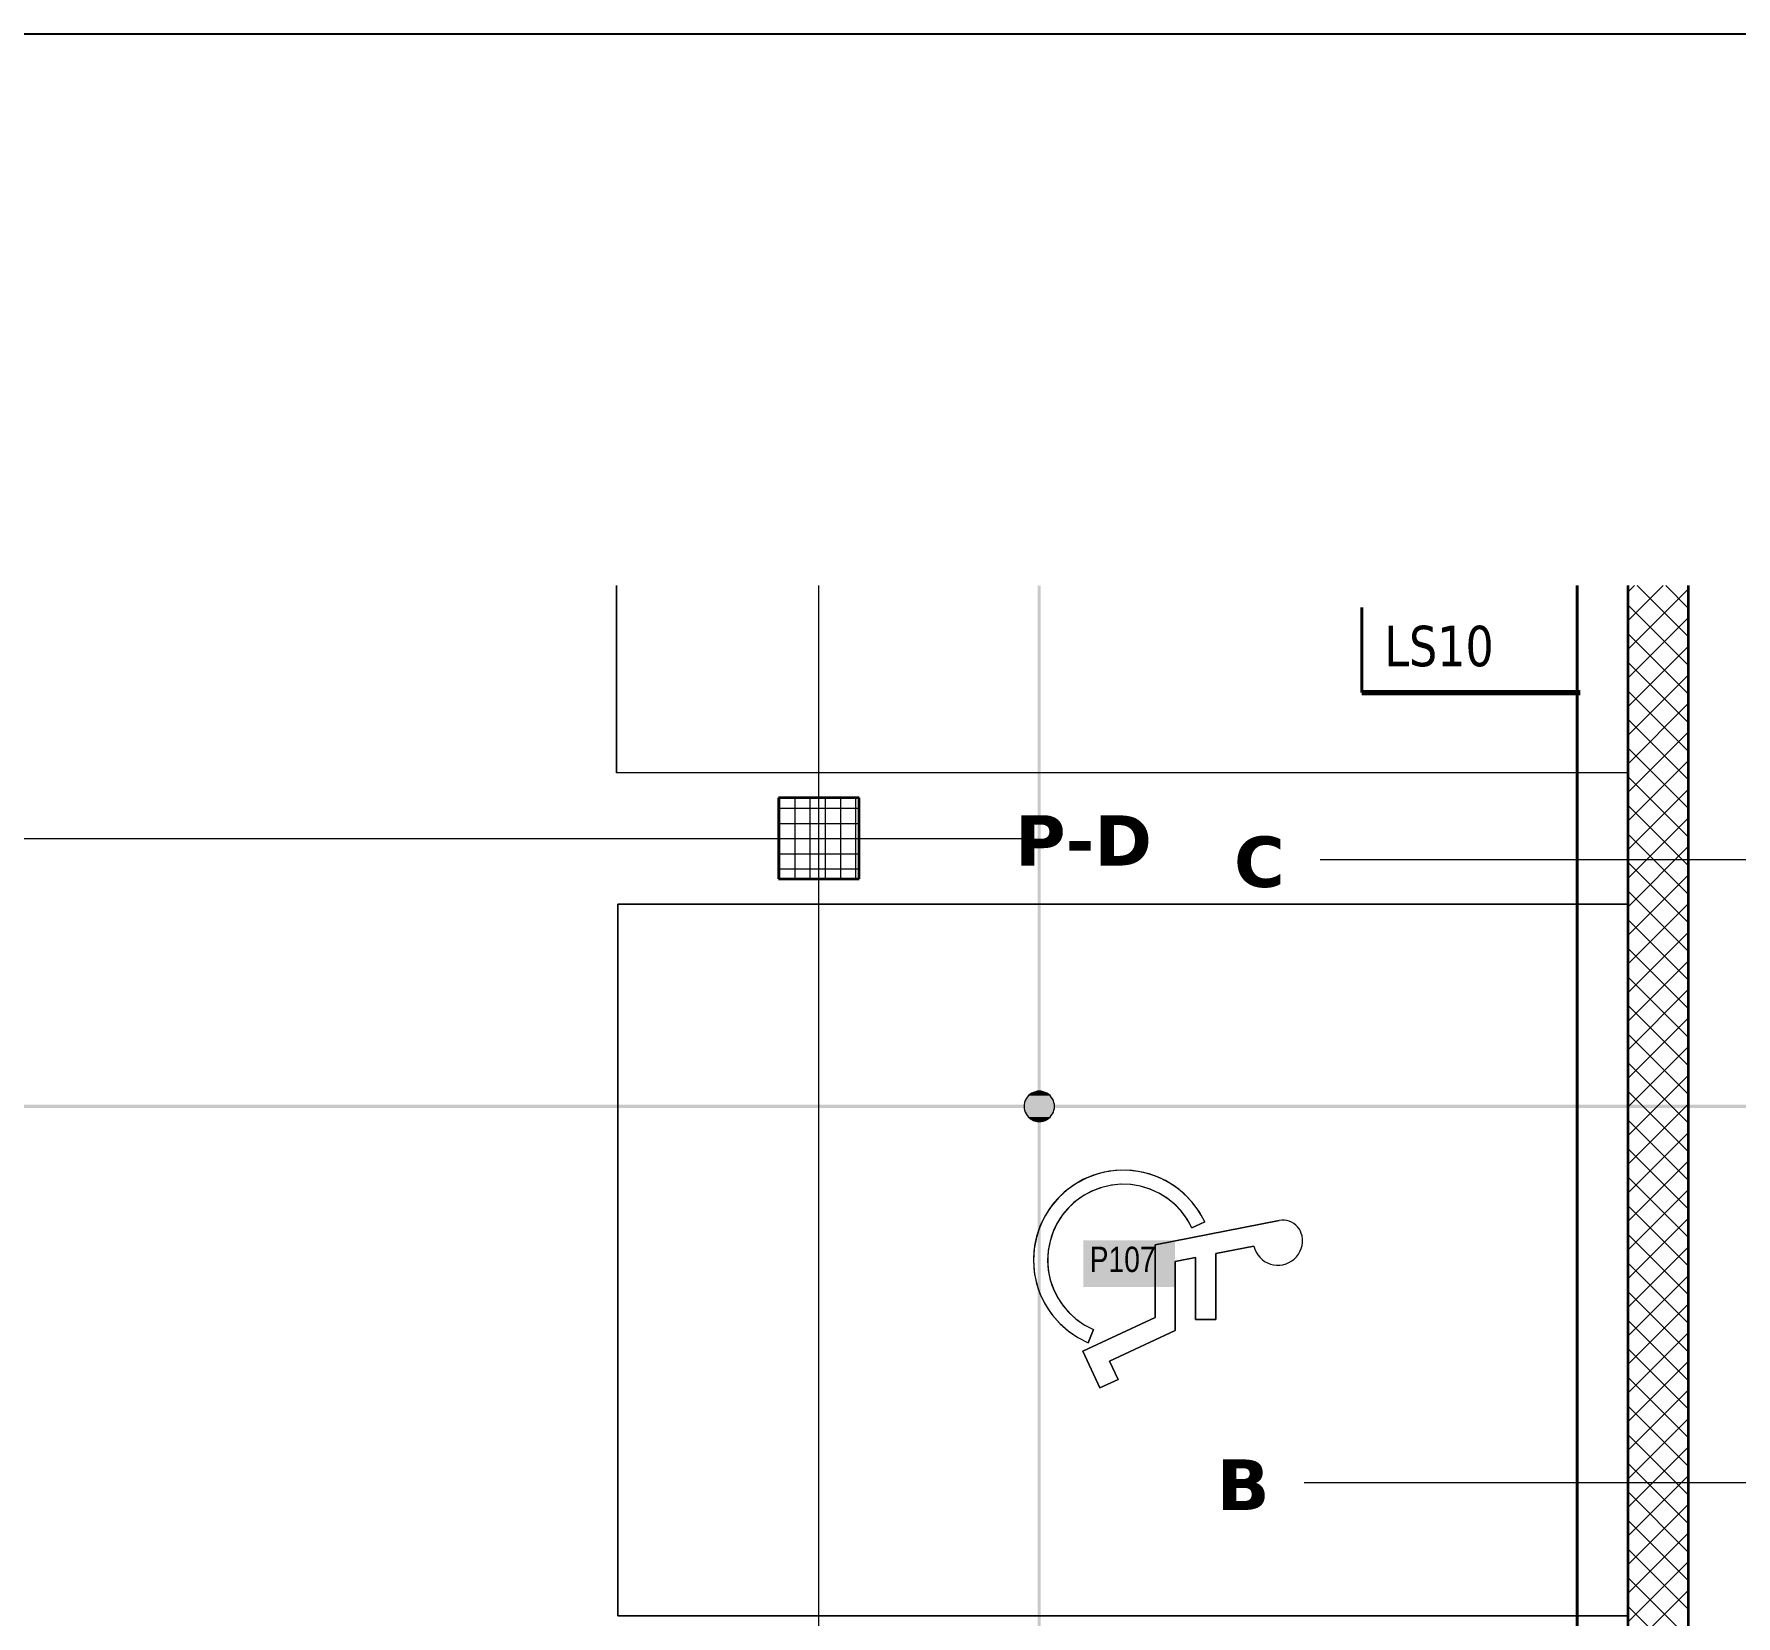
# Model space of a CAD drawing. Extents: x -1132 to 613, y -179 to 712.
# Drawn here: x -289.6 to -121.3, y 309.1 to 465.5 of the extents above; entities that cross this region are included whole.
import ezdxf
from ezdxf.lldxf.tags import DXFTag

# ---------------------------------------------------------------- set-up
doc = ezdxf.new("R2010")
doc.units = 0
doc.layers.get('0').update_dxf_attribs({"lineweight": 13})
for name, color, linetype, lineweight, true_color in [('A-____-MATC-OTLN', 7, 'Strichpunkt - Mittel', 40, 0x0080ff), ('EL01_WAN_Leitung_Potentialausgleich', 1, 'fein_strichliert', 13, 0xff0000), ('G-____-____-SYMB', 7, 'Strichpunkt - Weit', 5, 0x008080), ('S-GRID-____-IDEN', 7, 'Continuous', 9, 0x5555aa)]:
    doc.layers.add(name, color=color, linetype=linetype, lineweight=lineweight, true_color=true_color)
for name, color, linetype, lineweight in [('A-WALL-____-MCUT', 7, 'Continuous', 35), ('A-WALL-____-PATT', 7, 'Continuous', 35), ('C-PRKG-____-IDEN', 7, 'Continuous', 5), ('C-PRKG-____-OTLN', 7, 'Continuous', 9), ('S-COLS-____-MCUT', 7, 'Continuous', 35), ('S-COLS-____-OTLN', 7, 'Continuous', 9), ('S-GRID-____-OTLN', 7, 'Continuous', 5)]:
    doc.layers.add(name, color=color, linetype=linetype, lineweight=lineweight)
doc.styles.get("Standard").update_dxf_attribs({"font": 'arial.ttf'})
tags = doc.linetypes.add('_Rasterlinie_', pattern=[0.375, 0.2, -0.05, 0.075, -0.05]).pattern_tags.tags
tags[10:11] = [DXFTag(74, 4), DXFTag(75, 0), DXFTag(340, '0'), DXFTag(46, 1.0), DXFTag(50, 0.0), DXFTag(44, 0.0), DXFTag(45, 0.0)]
tags[8:9] = [DXFTag(74, 4), DXFTag(75, 0), DXFTag(340, '0'), DXFTag(46, 1.0), DXFTag(50, 0.0), DXFTag(44, 0.0), DXFTag(45, 0.0)]
tags[6:7] = [DXFTag(74, 4), DXFTag(75, 0), DXFTag(340, '0'), DXFTag(46, 1.0), DXFTag(50, 0.0), DXFTag(44, 0.0), DXFTag(45, 0.0)]
tags[4:5] = [DXFTag(74, 4), DXFTag(75, 0), DXFTag(340, '0'), DXFTag(46, 1.0), DXFTag(50, 0.0), DXFTag(44, 0.0), DXFTag(45, 0.0)]
tags = doc.linetypes.add('_Schnittlinie_', pattern=[0.3, 0.15, -0.05, 0.05, -0.05]).pattern_tags.tags
tags[10:11] = [DXFTag(74, 4), DXFTag(75, 0), DXFTag(340, '0'), DXFTag(46, 1.0), DXFTag(50, 0.0), DXFTag(44, 0.0), DXFTag(45, 0.0)]
tags[8:9] = [DXFTag(74, 4), DXFTag(75, 0), DXFTag(340, '0'), DXFTag(46, 1.0), DXFTag(50, 0.0), DXFTag(44, 0.0), DXFTag(45, 0.0)]
tags[6:7] = [DXFTag(74, 4), DXFTag(75, 0), DXFTag(340, '0'), DXFTag(46, 1.0), DXFTag(50, 0.0), DXFTag(44, 0.0), DXFTag(45, 0.0)]
tags[4:5] = [DXFTag(74, 4), DXFTag(75, 0), DXFTag(340, '0'), DXFTag(46, 1.0), DXFTag(50, 0.0), DXFTag(44, 0.0), DXFTag(45, 0.0)]
tags = doc.linetypes.add('fein_strichliert', pattern=[4, 1, -2, 1]).pattern_tags.tags
tags[8:9] = [DXFTag(74, 4), DXFTag(75, 0), DXFTag(340, '0'), DXFTag(46, 0.0), DXFTag(50, 0.0), DXFTag(44, 0.0), DXFTag(45, 0.0)]
tags[6:7] = [DXFTag(74, 4), DXFTag(75, 0), DXFTag(340, '0'), DXFTag(46, 0.0), DXFTag(50, 0.0), DXFTag(44, 0.0), DXFTag(45, 0.0)]
tags[4:5] = [DXFTag(74, 4), DXFTag(75, 0), DXFTag(340, '0'), DXFTag(46, 0.0), DXFTag(50, 0.0), DXFTag(44, 0.0), DXFTag(45, 0.0)]
tags = doc.linetypes.add('Strichpunkt - Mittel', pattern=[0.35, 0.15, -0.1, 0, -0.1]).pattern_tags.tags
tags[10:11] = [DXFTag(74, 4), DXFTag(75, 0), DXFTag(340, '0'), DXFTag(46, 1.0), DXFTag(50, 0.0), DXFTag(44, 0.0), DXFTag(45, 0.0)]
tags[8:9] = [DXFTag(74, 4), DXFTag(75, 0), DXFTag(340, '0'), DXFTag(46, 1.0), DXFTag(50, 0.0), DXFTag(44, 0.0), DXFTag(45, 0.0)]
tags[6:7] = [DXFTag(74, 4), DXFTag(75, 0), DXFTag(340, '0'), DXFTag(46, 1.0), DXFTag(50, 0.0), DXFTag(44, 0.0), DXFTag(45, 0.0)]
tags[4:5] = [DXFTag(74, 4), DXFTag(75, 0), DXFTag(340, '0'), DXFTag(46, 1.0), DXFTag(50, 0.0), DXFTag(44, 0.0), DXFTag(45, 0.0)]
tags = doc.linetypes.add('Strichpunkt - Weit', pattern=[0.5, 0.2, -0.15, 0, -0.15]).pattern_tags.tags
tags[10:11] = [DXFTag(74, 4), DXFTag(75, 0), DXFTag(340, '0'), DXFTag(46, 1.0), DXFTag(50, 0.0), DXFTag(44, 0.0), DXFTag(45, 0.0)]
tags[8:9] = [DXFTag(74, 4), DXFTag(75, 0), DXFTag(340, '0'), DXFTag(46, 1.0), DXFTag(50, 0.0), DXFTag(44, 0.0), DXFTag(45, 0.0)]
tags[6:7] = [DXFTag(74, 4), DXFTag(75, 0), DXFTag(340, '0'), DXFTag(46, 1.0), DXFTag(50, 0.0), DXFTag(44, 0.0), DXFTag(45, 0.0)]
tags[4:5] = [DXFTag(74, 4), DXFTag(75, 0), DXFTag(340, '0'), DXFTag(46, 1.0), DXFTag(50, 0.0), DXFTag(44, 0.0), DXFTag(45, 0.0)]

# ---------------------------------------------------------------- blocks, each defined once
blk = doc.blocks.new('Referenz-A0ULN8GXQT', base_point=(-1139.87, -119.94))
at = {"layer": 'A-____-MATC-OTLN', "color": 0, "linetype": 'Strichpunkt - Mittel', "ltscale": 0.4}
blk.add_line((-137, 411), (-137, -119.94), dxfattribs=at)
at = {"layer": 'A-WALL-____-MCUT', "color": 0, "linetype": 'Continuous', "ltscale": 0.35}
for p, q in [((-132, 411), (-132, 259.4)), ((-126, 265.4), (-126, 411))]:
    blk.add_line(p, q, dxfattribs=at)
at = {"layer": 'A-WALL-____-PATT', "color": 0, "linetype": 'Continuous', "lineweight": 9, "ltscale": 0.13}
for p, q in [((-132, 410.33), (-131.33, 411)), ((-132, 407.5), (-128.5, 411)), ((-132, 404.67), (-126, 410.67)), ((-126, 405.91), (-131.09, 411)), ((-126, 408.74), (-128.26, 411)), ((-126, 403.08), (-132, 409.08)), ((-132, 401.84), (-126, 407.84)), ((-126, 400.26), (-132, 406.26)), ((-132, 399.01), (-126, 405.01)), ((-126, 397.43), (-132, 403.43)), ((-132, 396.18), (-126, 402.18)), ((-126, 394.6), (-132, 400.6)), ((-132, 393.35), (-126, 399.35)), ((-126, 391.77), (-132, 397.77)), ((-132, 390.53), (-126, 396.53)), ((-126, 388.94), (-132, 394.94)), ((-132, 387.7), (-126, 393.7)), ((-126, 386.11), (-132, 392.11)), ((-132, 384.87), (-126, 390.87)), ((-126, 383.29), (-132, 389.29)), ((-132, 382.04), (-126, 388.04)), ((-126, 380.46), (-132, 386.46)), ((-132, 379.21), (-126, 385.21)), ((-126, 377.63), (-132, 383.63)), ((-132, 376.38), (-126, 382.38)), ((-126, 374.8), (-132, 380.8)), ((-132, 373.56), (-126, 379.56)), ((-126, 371.97), (-132, 377.97)), ((-132, 370.73), (-126, 376.73)), ((-126, 369.14), (-132, 375.14)), ((-132, 367.9), (-126, 373.9)), ((-126, 366.31), (-132, 372.31)), ((-132, 365.07), (-126, 371.07)), ((-126, 363.49), (-132, 369.49)), ((-132, 362.24), (-126, 368.24)), ((-126, 360.66), (-132, 366.66)), ((-132, 359.41), (-126, 365.41)), ((-126, 357.83), (-132, 363.83)), ((-132, 356.59), (-126, 362.59)), ((-126, 355), (-132, 361)), ((-132, 353.76), (-126, 359.76)), ((-126, 352.17), (-132, 358.17)), ((-132, 350.93), (-126, 356.93)), ((-126, 349.34), (-132, 355.34)), ((-132, 348.1), (-126, 354.1)), ((-126, 346.52), (-132, 352.52)), ((-132, 345.27), (-126, 351.27)), ((-126, 343.69), (-132, 349.69)), ((-132, 342.44), (-126, 348.44)), ((-126, 340.86), (-132, 346.86)), ((-132, 339.61), (-126, 345.61)), ((-126, 338.03), (-132, 344.03)), ((-132, 336.79), (-126, 342.79)), ((-126, 335.2), (-132, 341.2)), ((-132, 333.96), (-126, 339.96)), ((-126, 332.37), (-132, 338.37)), ((-132, 331.13), (-126, 337.13)), ((-126, 329.55), (-132, 335.55)), ((-132, 328.3), (-126, 334.3)), ((-126, 326.72), (-132, 332.72)), ((-132, 325.47), (-126, 331.47)), ((-126, 323.89), (-132, 329.89)), ((-132, 322.64), (-126, 328.64)), ((-126, 321.06), (-132, 327.06)), ((-132, 319.82), (-126, 325.82)), ((-126, 318.23), (-132, 324.23)), ((-132, 316.99), (-126, 322.99)), ((-126, 315.4), (-132, 321.4)), ((-132, 314.16), (-126, 320.16)), ((-126, 312.57), (-132, 318.57)), ((-132, 311.33), (-126, 317.33)), ((-126, 309.75), (-132, 315.75)), ((-132, 308.5), (-126, 314.5)), ((-126, 306.92), (-132, 312.92)), ((-132, 305.67), (-126, 311.67)), ((-126, 304.09), (-132, 310.09))]:
    blk.add_line(p, q, dxfattribs=at)
at = {"layer": 'C-PRKG-____-IDEN', "color": 7, "linetype": 'Continuous', "ltscale": 0.13, "true_color": 0xffffff}
for points in [[(-185.84, 341.64), (-176.77, 341.64), (-185.84, 346.24)], [(-176.77, 341.64), (-185.84, 346.24), (-176.77, 346.24)]]:
    blk.add_solid(points, dxfattribs=at)
at = {"layer": 'C-PRKG-____-OTLN', "color": 0, "linetype": 'Continuous', "ltscale": 0.13}
for p, q in [((-232, 392.5), (-232, 411)), ((-232, 411), (-232, 392.5)), ((-232, 392.5), (-232, 411)), ((-232, 392.5), (-132, 392.5)), ((-232, 392.49), (-232, 392.5)), ((-132, 392.49), (-232, 392.49)), ((-132, 392.49), (-232, 392.49)), ((-231.89, 309.11), (-231.89, 379.5)), ((-132, 379.5), (-231.89, 379.5)), ((-132, 379.5), (-231.89, 379.5)), ((-231.89, 379.5), (-231.89, 309.11)), ((-231.89, 309.11), (-231.89, 379.5)), ((-231.89, 379.5), (-132, 379.5)), ((-231.89, 379.5), (-231.89, 379.5)), ((-186.49, 351.91), (-187.43, 351.25)), ((-185.88, 352.25), (-186.85, 351.68)), ((-185.48, 352.44), (-186.49, 351.91)), ((-184.85, 352.69), (-185.88, 352.25)), ((-184.4, 352.83), (-185.48, 352.44)), ((-183.77, 352.99), (-184.85, 352.69)), ((-183.28, 353.08), (-184.4, 352.83)), ((-182.67, 353.16), (-183.77, 352.99)), ((-182.14, 353.19), (-183.28, 353.08)), ((-182.19, 351.79), (-183.19, 351.68)), ((-182.1, 351.79), (-183.06, 351.7)), ((-181.54, 353.19), (-182.67, 353.16)), ((-181.19, 351.76), (-182.19, 351.79)), ((-181, 353.15), (-182.14, 353.19)), ((-181.14, 351.76), (-182.1, 351.79)), ((-180.43, 353.07), (-181.54, 353.19)), ((-180.2, 351.6), (-181.19, 351.76)), ((-180.18, 351.6), (-181.14, 351.76)), ((-179.87, 352.96), (-181, 353.15)), ((-179.34, 352.82), (-180.43, 353.07)), ((-178.77, 352.63), (-179.87, 352.96)), ((-178.29, 352.43), (-179.34, 352.82)), ((-177.72, 352.16), (-178.77, 352.63)), ((-177.29, 351.92), (-178.29, 352.43)), ((-176.75, 351.56), (-177.72, 352.16)), ((-176.37, 351.28), (-177.29, 351.92)), ((-188.28, 350.48), (-189.02, 349.61)), ((-188.28, 350.48), (-188.78, 349.92)), ((-187.43, 351.25), (-188.28, 350.48)), ((-187.74, 351), (-188.28, 350.48)), ((-186.85, 351.68), (-187.74, 351)), ((-186.56, 350.16), (-187.27, 349.51)), ((-185.97, 350.58), (-186.77, 349.98)), ((-185.77, 350.71), (-186.56, 350.16)), ((-185.09, 351.07), (-185.97, 350.58)), ((-184.91, 351.16), (-185.77, 350.71)), ((-184.16, 351.44), (-185.09, 351.07)), ((-184, 351.49), (-184.91, 351.16)), ((-183.19, 351.68), (-184.16, 351.44)), ((-183.06, 351.7), (-184, 351.49)), ((-179.24, 351.31), (-180.2, 351.6)), ((-179.26, 351.32), (-180.18, 351.6)), ((-178.38, 350.92), (-179.26, 351.32)), ((-178.32, 350.89), (-179.24, 351.31)), ((-177.56, 350.42), (-178.38, 350.92)), ((-177.48, 350.36), (-178.32, 350.89)), ((-176.81, 349.81), (-177.56, 350.42)), ((-176.71, 349.72), (-177.48, 350.36)), ((-175.86, 350.84), (-176.75, 351.56)), ((-175.54, 350.53), (-176.37, 351.28)), ((-175.07, 350.01), (-175.86, 350.84)), ((-175.04, 349.97), (-175.54, 350.53)), ((-189.64, 348.64), (-190.14, 347.61)), ((-189.62, 348.69), (-189.96, 348.02)), ((-189.02, 349.61), (-189.64, 348.64)), ((-189.22, 349.32), (-189.62, 348.69)), ((-188.78, 349.92), (-189.22, 349.32)), ((-188.14, 348.43), (-188.49, 347.84)), ((-187.9, 348.77), (-188.42, 347.96)), ((-187.73, 348.99), (-188.14, 348.43)), ((-187.27, 349.51), (-187.9, 348.77)), ((-187.27, 349.51), (-187.73, 348.99)), ((-186.77, 349.98), (-187.27, 349.51)), ((-176.14, 349.11), (-176.81, 349.81)), ((-176.23, 349.22), (-176.71, 349.72)), ((-175.8, 348.68), (-176.23, 349.22)), ((-175.57, 348.33), (-176.14, 349.11)), ((-175.43, 348.1), (-175.8, 348.68)), ((-174.39, 349.09), (-175.07, 350.01)), ((-174.58, 349.38), (-175.04, 349.97)), ((-174.18, 348.75), (-174.58, 349.38)), ((-173.84, 348.08), (-174.39, 349.09)), ((-173.84, 348.08), (-174.18, 348.75)), ((-190.14, 347.61), (-190.49, 346.52)), ((-190.24, 347.33), (-190.47, 346.62)), ((-189.96, 348.02), (-190.24, 347.33)), ((-188.84, 347.09), (-189.14, 346.17)), ((-188.79, 347.22), (-189.02, 346.57)), ((-188.42, 347.96), (-188.84, 347.09)), ((-188.49, 347.84), (-188.79, 347.22)), ((-166.48, 348.2), (-178.75, 345.82)), ((-178.75, 345.82), (-166.48, 348.2)), ((-175.1, 347.49), (-175.57, 348.33)), ((-175.1, 347.49), (-175.43, 348.1)), ((-175.1, 347.49), (-173.84, 348.08)), ((-173.84, 348.08), (-175.1, 347.49)), ((-175.1, 347.49), (-175.1, 347.49)), ((-173.84, 348.08), (-173.84, 348.08)), ((-166.23, 348.23), (-166.48, 348.2)), ((-166.23, 348.23), (-166.48, 348.2)), ((-165.98, 348.23), (-166.23, 348.23)), ((-165.98, 348.23), (-166.23, 348.23)), ((-165.73, 348.2), (-165.98, 348.23)), ((-165.73, 348.2), (-165.98, 348.23)), ((-165.48, 348.13), (-165.73, 348.2)), ((-165.48, 348.13), (-165.73, 348.2)), ((-165.25, 348.04), (-165.48, 348.13)), ((-165.25, 348.04), (-165.48, 348.13)), ((-165.03, 347.91), (-165.25, 348.04)), ((-165.03, 347.91), (-165.25, 348.04)), ((-164.84, 347.75), (-165.03, 347.91)), ((-164.84, 347.76), (-165.03, 347.91)), ((-164.66, 347.58), (-164.84, 347.76)), ((-164.66, 347.58), (-164.84, 347.75)), ((-164.51, 347.38), (-164.66, 347.58)), ((-164.51, 347.38), (-164.66, 347.58)), ((-164.38, 347.16), (-164.51, 347.38)), ((-164.38, 347.16), (-164.51, 347.38)), ((-164.29, 346.92), (-164.38, 347.16)), ((-164.29, 346.92), (-164.38, 347.16)), ((-164.22, 346.68), (-164.29, 346.92)), ((-164.22, 346.68), (-164.29, 346.92)), ((-164.18, 346.37), (-164.22, 346.68)), ((-164.18, 346.37), (-164.22, 346.68)), ((-190.71, 345.4), (-190.78, 344.25)), ((-190.74, 345.15), (-190.78, 344.4)), ((-190.63, 345.89), (-190.74, 345.15)), ((-190.49, 346.52), (-190.71, 345.4)), ((-190.47, 346.62), (-190.63, 345.89)), ((-189.32, 345.22), (-189.38, 344.26)), ((-189.32, 345.22), (-189.37, 344.54)), ((-189.14, 346.17), (-189.32, 345.22)), ((-189.2, 345.9), (-189.32, 345.23)), ((-189.02, 346.57), (-189.2, 345.9)), ((-178.75, 345.82), (-178.75, 338.62)), ((-178.75, 338.62), (-178.75, 345.82)), ((-178.75, 345.82), (-178.75, 345.82)), ((-172.75, 344.95), (-168.98, 345.68)), ((-168.98, 345.68), (-172.75, 344.95)), ((-168.98, 345.68), (-168.89, 345.38)), ((-168.98, 345.68), (-168.89, 345.38)), ((-168.98, 345.68), (-168.98, 345.68)), ((-168.89, 345.38), (-168.76, 345.09)), ((-168.89, 345.38), (-168.76, 345.09)), ((-168.76, 345.09), (-168.6, 344.82)), ((-168.76, 345.09), (-168.6, 344.82)), ((-164.58, 344.87), (-164.43, 345.15)), ((-164.58, 344.87), (-164.43, 345.15)), ((-164.43, 345.15), (-164.31, 345.44)), ((-164.43, 345.15), (-164.31, 345.44)), ((-164.31, 345.44), (-164.22, 345.74)), ((-164.31, 345.44), (-164.22, 345.74)), ((-164.22, 345.74), (-164.18, 346.05)), ((-164.22, 345.74), (-164.18, 346.05)), ((-164.18, 346.05), (-164.18, 346.37)), ((-164.18, 346.05), (-164.18, 346.37)), ((-164.18, 346.22), (-164.18, 346.22)), ((-190.78, 344.4), (-190.75, 343.66)), ((-190.78, 344.31), (-190.78, 344.31)), ((-190.78, 344.25), (-190.69, 343.11)), ((-190.75, 343.66), (-190.67, 342.91)), ((-189.38, 344.26), (-189.31, 343.3)), ((-189.37, 344.54), (-189.36, 343.85)), ((-189.36, 343.85), (-189.29, 343.16)), ((-176.75, 344.17), (-174.75, 344.56)), ((-174.75, 344.56), (-176.75, 344.17)), ((-176.75, 337.35), (-176.75, 344.17)), ((-176.75, 344.17), (-176.75, 337.35)), ((-176.75, 344.17), (-176.75, 344.17)), ((-174.75, 344.56), (-174.75, 338.43)), ((-174.75, 338.43), (-174.75, 344.56)), ((-174.75, 344.56), (-174.75, 344.56)), ((-172.75, 338.43), (-172.75, 344.95)), ((-172.75, 344.95), (-172.75, 338.43)), ((-172.75, 344.95), (-172.75, 344.95)), ((-168.6, 344.82), (-168.4, 344.58)), ((-168.6, 344.82), (-168.4, 344.58)), ((-168.4, 344.58), (-168.17, 344.36)), ((-168.4, 344.58), (-168.17, 344.36)), ((-168.17, 344.36), (-167.92, 344.17)), ((-168.17, 344.36), (-167.92, 344.17)), ((-167.92, 344.17), (-167.65, 344.02)), ((-167.92, 344.17), (-167.65, 344.02)), ((-167.65, 344.02), (-167.35, 343.9)), ((-167.65, 344.02), (-167.35, 343.9)), ((-167.35, 343.9), (-167.05, 343.83)), ((-167.35, 343.9), (-167.05, 343.83)), ((-167.05, 343.83), (-166.73, 343.79)), ((-167.05, 343.83), (-166.73, 343.79)), ((-166.73, 343.79), (-166.42, 343.79)), ((-166.73, 343.79), (-166.42, 343.79)), ((-166.42, 343.79), (-166.11, 343.84)), ((-166.42, 343.79), (-166.11, 343.84)), ((-166.11, 343.84), (-165.8, 343.92)), ((-166.11, 343.84), (-165.8, 343.92)), ((-165.8, 343.92), (-165.51, 344.05)), ((-165.8, 343.92), (-165.51, 344.05)), ((-165.51, 344.05), (-165.24, 344.21)), ((-165.51, 344.05), (-165.24, 344.21)), ((-165.24, 344.21), (-164.99, 344.4)), ((-165.24, 344.21), (-164.99, 344.4)), ((-164.99, 344.4), (-164.77, 344.62)), ((-164.99, 344.4), (-164.77, 344.62)), ((-164.77, 344.62), (-164.58, 344.87)), ((-164.77, 344.62), (-164.58, 344.87)), ((-190.69, 343.11), (-190.47, 341.99)), ((-190.67, 342.91), (-190.52, 342.18)), ((-190.52, 342.18), (-190.31, 341.46)), ((-190.47, 341.99), (-190.1, 340.9)), ((-189.31, 343.3), (-189.12, 342.35)), ((-189.29, 343.16), (-189.15, 342.49)), ((-189.15, 342.49), (-188.95, 341.83)), ((-189.12, 342.35), (-188.8, 341.44)), ((-188.95, 341.83), (-188.69, 341.19)), ((-190.31, 341.46), (-190.04, 340.77)), ((-190.1, 340.9), (-189.59, 339.87)), ((-190.04, 340.77), (-189.71, 340.09)), ((-189.71, 340.09), (-189.33, 339.45)), ((-188.8, 341.44), (-188.38, 340.57)), ((-188.69, 341.19), (-188.38, 340.57)), ((-188.38, 340.57), (-187.84, 339.77)), ((-188.38, 340.57), (-188.01, 339.99)), ((-188.01, 339.99), (-187.35, 339.19)), ((-189.59, 339.87), (-188.96, 338.92)), ((-189.33, 339.45), (-188.9, 338.84)), ((-188.96, 338.92), (-188.21, 338.06)), ((-188.9, 338.84), (-188.15, 338)), ((-187.84, 339.77), (-187.21, 339.04)), ((-187.35, 339.19), (-186.6, 338.48)), ((-187.21, 339.04), (-186.49, 338.4)), ((-186.6, 338.48), (-185.75, 337.89)), ((-186.49, 338.4), (-185.69, 337.86)), ((-178.75, 338.62), (-185.91, 335.28)), ((-185.91, 335.28), (-178.75, 338.62)), ((-178.75, 338.62), (-178.75, 338.62)), ((-174.75, 338.43), (-172.75, 338.43)), ((-172.75, 338.43), (-174.75, 338.43)), ((-174.75, 338.43), (-174.75, 338.43)), ((-172.75, 338.43), (-172.75, 338.43)), ((-188.21, 338.06), (-187.35, 337.29)), ((-188.15, 338), (-187.31, 337.26)), ((-187.35, 337.29), (-186.4, 336.65)), ((-187.31, 337.26), (-186.38, 336.64)), ((-186.4, 336.65), (-185.38, 336.13)), ((-186.38, 336.64), (-185.38, 336.13)), ((-185.75, 337.89), (-184.83, 337.42)), ((-185.69, 337.86), (-184.83, 337.42)), ((-185.38, 336.13), (-184.83, 337.42)), ((-184.83, 337.42), (-185.38, 336.13)), ((-184.83, 337.42), (-184.83, 337.42)), ((-183.25, 334.31), (-176.75, 337.35)), ((-176.75, 337.35), (-183.25, 334.31)), ((-176.75, 337.35), (-176.75, 337.35)), ((-185.91, 335.28), (-184.22, 331.66)), ((-184.22, 331.66), (-185.91, 335.28)), ((-185.91, 335.28), (-185.91, 335.28)), ((-185.38, 336.13), (-185.38, 336.13)), ((-182.41, 332.5), (-183.25, 334.31)), ((-183.25, 334.31), (-182.41, 332.5)), ((-183.25, 334.31), (-183.25, 334.31)), ((-184.22, 331.66), (-182.41, 332.5)), ((-182.41, 332.5), (-184.22, 331.66)), ((-184.22, 331.66), (-184.22, 331.66)), ((-182.41, 332.5), (-182.41, 332.5)), ((-132, 309.11), (-231.89, 309.11)), ((-231.89, 309.11), (-132, 309.11)), ((-132, 309.11), (-231.89, 309.11)), ((-231.89, 309.11), (-231.89, 309.11))]:
    blk.add_line(p, q, dxfattribs=at)
at = {"layer": 'G-____-____-SYMB', "color": 0, "linetype": 'Continuous', "lineweight": 40, "ltscale": 0.4}
blk.add_line((-158.32, 408.84), (-158.32, 400.42), dxfattribs=at)
at = {"layer": 'G-____-____-SYMB', "color": 0, "linetype": '_Schnittlinie_', "lineweight": 70, "ltscale": 0.7}
blk.add_line((-158.32, 400.42), (-136.73, 400.42), dxfattribs=at)
at = {"layer": 'S-COLS-____-MCUT', "color": 0, "linetype": 'Continuous', "ltscale": 0.35}
for p, q in [((-208, 390), (-216, 390)), ((-216, 390), (-216, 382)), ((-208, 382), (-208, 390)), ((-216, 382), (-208, 382))]:
    blk.add_line(p, q, dxfattribs=at)
at = {"layer": 'S-COLS-____-OTLN', "color": 0, "linetype": 'Continuous', "ltscale": 0.13}
for p, q in [((-216, 388.97), (-208, 388.97)), ((-215.84, 382), (-215.84, 390)), ((-214.34, 382), (-214.34, 390)), ((-212.84, 382), (-212.84, 390)), ((-211.34, 382), (-211.34, 390)), ((-209.84, 382), (-209.84, 390)), ((-208.34, 382), (-208.34, 390)), ((-216, 387.47), (-208, 387.47)), ((-216, 385.97), (-208, 385.97)), ((-216, 384.47), (-208, 384.47)), ((-216, 382.97), (-208, 382.97))]:
    blk.add_line(p, q, dxfattribs=at)
at = {"layer": 'S-GRID-____-OTLN', "color": 0, "linetype": '_Rasterlinie_', "ltscale": 0.13}
for p, q in [((-212, 150.2), (-212, 411)), ((-1093.45, 386), (-191.58, 386)), ((-162.43, 383.9), (174.99, 383.9)), ((-164, 322.3), (174.99, 322.3))]:
    blk.add_line(p, q, dxfattribs=at)
at = {"layer": 'C-PRKG-____-IDEN', "color": 0, "linetype": 'Continuous', "ltscale": 0.13, "insert": (-185.22, 345.62), "char_height": 2.5, "attachment_point": 1}
blk.add_mtext('{\\W0.8;\\fArial;P107}', dxfattribs=at)
at = {"layer": 'G-____-____-SYMB', "color": 0, "linetype": 'Continuous', "ltscale": 0.13, "insert": (-156.08, 407.02), "char_height": 4, "attachment_point": 1}
blk.add_mtext('{\\W0.8;\\fVerdana;LS10}', dxfattribs=at)
at = {"layer": 'S-GRID-____-IDEN', "color": 0, "linetype": 'Continuous', "lineweight": 5, "ltscale": 0.13, "char_height": 5, "attachment_point": 1}
for s, insert in [('{\\fVerdana|b1|i0;P-D}', (-192.62, 388.29)), ('{\\fVerdana|b1|i0;C}', (-170.95, 386.19)), ('{\\fVerdana|b1|i0;B}', (-172.65, 324.59))]:
    blk.add_mtext(s, dxfattribs=dict(at, insert=insert))
blk = doc.blocks.new('Anschlusspunkt-A0ULN8J3QT', base_point=(-191.7, 358))
at = {"color": 0, "linetype": 'ByBlock', "lineweight": -2, "ltscale": 0.13}
for p, q in [((-191.5, 360.25), (-191.59, 360.07)), ((-191.39, 360.41), (-191.5, 360.25)), ((-191.26, 360.56), (-191.39, 360.41)), ((-191.11, 360.69), (-191.26, 360.56)), ((-190.95, 360.8), (-191.11, 360.69)), ((-190.77, 360.88), (-190.95, 360.8)), ((-190.59, 360.95), (-190.77, 360.88)), ((-190.4, 360.99), (-190.59, 360.95)), ((-190.2, 361), (-190.4, 360.99)), ((-190, 360.99), (-190.2, 361)), ((-189.81, 360.95), (-190, 360.99)), ((-189.63, 360.88), (-189.81, 360.95)), ((-189.45, 360.8), (-189.63, 360.88)), ((-189.29, 360.69), (-189.45, 360.8)), ((-189.14, 360.56), (-189.29, 360.69)), ((-189.01, 360.41), (-189.14, 360.56)), ((-188.9, 360.25), (-189.01, 360.41)), ((-188.81, 360.07), (-188.9, 360.25)), ((-191.69, 359.69), (-191.7, 359.5)), ((-191.7, 359.5), (-191.69, 359.3)), ((-191.65, 359.89), (-191.69, 359.69)), ((-191.69, 359.3), (-191.65, 359.11)), ((-191.59, 360.07), (-191.65, 359.89)), ((-191.65, 359.11), (-191.59, 358.92)), ((-191.59, 358.92), (-191.5, 358.75)), ((-191.5, 358.75), (-191.39, 358.59)), ((-191.39, 358.59), (-191.26, 358.44)), ((-189.14, 358.44), (-189.01, 358.59)), ((-189.01, 358.59), (-188.9, 358.75)), ((-188.9, 358.75), (-188.81, 358.92)), ((-188.75, 359.89), (-188.81, 360.07)), ((-188.81, 358.92), (-188.75, 359.11)), ((-188.71, 359.69), (-188.75, 359.89)), ((-188.75, 359.11), (-188.71, 359.3)), ((-188.7, 359.5), (-188.71, 359.69)), ((-188.71, 359.3), (-188.7, 359.5)), ((-191.26, 358.44), (-191.11, 358.31)), ((-191.11, 358.31), (-190.95, 358.2)), ((-190.95, 358.2), (-190.77, 358.11)), ((-190.77, 358.11), (-190.59, 358.05)), ((-190.59, 358.05), (-190.4, 358.01)), ((-190.4, 358.01), (-190.2, 358)), ((-190.2, 358), (-190, 358.01)), ((-190, 358.01), (-189.81, 358.05)), ((-189.81, 358.05), (-189.63, 358.11)), ((-189.63, 358.11), (-189.45, 358.2)), ((-189.45, 358.2), (-189.29, 358.31)), ((-189.29, 358.31), (-189.14, 358.44))]:
    blk.add_line(p, q, dxfattribs=at)
for points in [[(-188.75, 359.89), (-191.65, 359.89), (-188.9, 360.24)], [(-191.65, 359.89), (-188.9, 360.24), (-191.5, 360.24)], [(-188.9, 360.24), (-191.5, 360.24), (-188.9, 360.26)], [(-191.5, 360.24), (-188.9, 360.26), (-191.49, 360.26)], [(-188.9, 360.26), (-191.49, 360.26), (-189.13, 360.55)], [(-191.49, 360.26), (-189.13, 360.55), (-191.27, 360.55)], [(-189.13, 360.55), (-191.27, 360.55), (-189.15, 360.57)], [(-191.27, 360.55), (-189.15, 360.57), (-191.25, 360.57)], [(-189.15, 360.57), (-191.25, 360.57), (-189.44, 360.79)], [(-191.25, 360.57), (-189.44, 360.79), (-190.96, 360.79)], [(-189.44, 360.79), (-190.96, 360.79), (-189.46, 360.81)], [(-190.96, 360.79), (-189.46, 360.81), (-190.93, 360.81)], [(-189.46, 360.81), (-190.93, 360.81), (-189.8, 360.94)], [(-190.93, 360.81), (-189.8, 360.94), (-190.61, 360.94)], [(-189.8, 360.94), (-190.61, 360.94), (-189.83, 360.95)], [(-190.61, 360.94), (-189.83, 360.95), (-190.53, 360.95)], [(-189.83, 360.95), (-190.53, 360.95), (-190.22, 361)], [(-188.7, 359.5), (-191.7, 359.5), (-188.75, 359.88)], [(-191.7, 359.5), (-188.75, 359.88), (-191.65, 359.88)], [(-191.65, 359.11), (-188.7, 359.5), (-191.7, 359.5)], [(-188.75, 359.88), (-191.65, 359.88), (-188.75, 359.89)], [(-191.65, 359.88), (-188.75, 359.89), (-191.65, 359.89)], [(-188.75, 359.11), (-191.65, 359.11), (-188.7, 359.5)], [(-191.5, 358.76), (-188.75, 359.11), (-191.65, 359.11)], [(-188.75, 359.11), (-191.65, 359.11), (-188.75, 359.11)], [(-191.65, 359.11), (-188.75, 359.11), (-191.65, 359.11)], [(-188.9, 358.76), (-191.5, 358.76), (-188.75, 359.11)], [(-191.49, 358.74), (-188.9, 358.76), (-191.5, 358.76)], [(-188.9, 358.74), (-191.49, 358.74), (-188.9, 358.76)], [(-191.27, 358.45), (-188.9, 358.74), (-191.49, 358.74)], [(-189.13, 358.45), (-191.27, 358.45), (-188.9, 358.74)], [(-191.25, 358.43), (-189.13, 358.45), (-191.27, 358.45)], [(-189.15, 358.43), (-191.25, 358.43), (-189.13, 358.45)], [(-190.96, 358.21), (-189.15, 358.43), (-191.25, 358.43)], [(-189.44, 358.21), (-190.96, 358.21), (-189.15, 358.43)], [(-190.93, 358.19), (-189.44, 358.21), (-190.96, 358.21)], [(-189.46, 358.19), (-190.93, 358.19), (-189.44, 358.21)], [(-190.61, 358.05), (-189.46, 358.19), (-190.93, 358.19)], [(-189.8, 358.05), (-190.61, 358.05), (-189.46, 358.19)], [(-190.53, 358.04), (-189.8, 358.05), (-190.61, 358.05)], [(-189.83, 358.04), (-190.53, 358.04), (-189.8, 358.05)], [(-190.22, 358), (-189.83, 358.04), (-190.53, 358.04)]]:
    blk.add_solid(points, dxfattribs=at)

msp = doc.modelspace()

# ---------------------------------------------------------------- linework, layer by layer
at = {"color": 0, "linetype": 'ByBlock', "lineweight": -2, "ltscale": 0.13}
msp.add_line((607.58, 465.53), (-1132.42, 465.53), dxfattribs=at)
at = {"layer": 'EL01_WAN_Leitung_Potentialausgleich', "linetype": 'ByBlock', "ltscale": 0.13}
for points in [[(-190.35, -45.2), (-190.05, -45.2), (-190.35, 411)], [(-190.05, -45.2), (-190.35, 411), (-190.05, 411)], [(174.99, 359.35), (-1035.05, 359.35), (174.99, 359.65)], [(-1035.05, 359.35), (174.99, 359.65), (-1035.05, 359.65)], [(174.99, 359.65), (-1035.05, 359.65), (-1035.05, 359.65)], [(174.99, 359.35), (174.99, 359.35), (-1035.05, 359.35)]]:
    msp.add_solid(points, dxfattribs=at)

# ---------------------------------------------------------------- block references
at = {"color": 9, "lineweight": 25, "ltscale": 0.25, "true_color": 0xc0c0c0}
msp.add_blockref('Referenz-A0ULN8GXQT', (-1139.87, -119.94), dxfattribs=at)
at = {"layer": 'EL01_WAN_Leitung_Potentialausgleich', "linetype": 'ByBlock', "ltscale": 0.13}
msp.add_blockref('Anschlusspunkt-A0ULN8J3QT', (-191.7, 358), dxfattribs=at)

doc.saveas('drawing.dxf')
